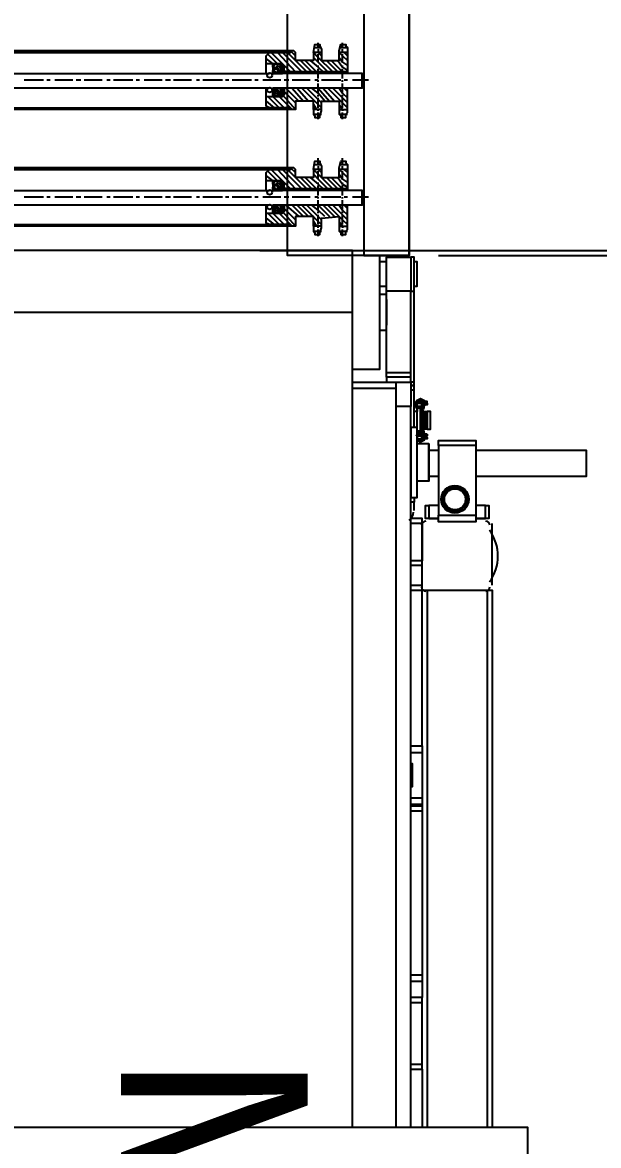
# Model space of a CAD drawing. Header units: millimetres. Extents: x -283029 to -254660, y -24907 to 10674.
# Drawn here: x -279301.25 to -279284.85, y -18438.33 to -18406.33 of the extents above; entities that cross this region are included whole.
import ezdxf

# ---------------------------------------------------------------- set-up
doc = ezdxf.new("R2010")
doc.units = ezdxf.units.MM
doc.header["$LTSCALE"] = 100
for name, color, linetype in [('PDF2_0', 2, 'Continuous'), ('PDF2_3中心线层', 2, 'Continuous'), ('PDF2_文字', 4, 'Continuous')]:
    doc.layers.add(name, color=color, linetype=linetype)
doc.styles.add('PDF TimesNewRomanPSMT', font='arial.ttf')

msp = doc.modelspace()

# ---------------------------------------------------------------- linework, layer by layer
at = {"layer": 'PDF2_0', "color": 7, "lineweight": 25}
for points in [[(-279290.238, -18389.646), (-279290.238, -18412.968), (-279293.708, -18412.968), (-279293.708, -18389.646)], [(-279291.534, -18389.646), (-279291.534, -18412.968), (-279290.238, -18412.968), (-279290.238, -18389.646)], [(-279313.514, -18412.829), (-279313.514, -18414.588), (-279291.857, -18414.588), (-279291.857, -18412.829)], [(-279290.608, -18417.272), (-279290.608, -18416.578), (-279290.192, -18416.578), (-279290.192, -18417.272)], [(-279290.007, -18417.133), (-279290.007, -18417.179), (-279289.821, -18417.179), (-279289.821, -18417.133)], [(-279289.821, -18417.272), (-279289.821, -18417.318)], [(-279289.775, -18417.179), (-279289.729, -18417.179), (-279289.729, -18417.133), (-279289.775, -18417.133)], [(-279289.775, -18417.179), (-279289.729, -18417.179), (-279289.729, -18417.225), (-279289.775, -18417.225)], [(-279289.821, -18418.012), (-279289.821, -18417.966)], [(-279289.821, -18418.105), (-279289.821, -18418.058), (-279290.007, -18418.058), (-279290.007, -18418.105)], [(-279289.729, -18418.058), (-279289.775, -18418.058), (-279289.775, -18418.105), (-279289.729, -18418.105)], [(-279289.775, -18418.151), (-279289.729, -18418.151), (-279289.729, -18418.197), (-279289.775, -18418.197)], [(-279289.405, -18418.382), (-279289.405, -18418.243), (-279288.341, -18418.243), (-279288.341, -18418.382)], [(-279288.341, -18420.372), (-279288.341, -18420.557), (-279289.405, -18420.557), (-279289.405, -18420.372)], [(-279318.511, -18447.766), (-279286.86, -18447.766), (-279286.86, -18437.817), (-279318.511, -18437.817)]]:
    msp.add_lwpolyline(points, close=True, dxfattribs=at)
at = {"layer": 'PDF2_0', "lineweight": 25}
for points in [[(-279292.413, -18407.739), (-279292.829, -18407.323), (-279292.968, -18407.184), (-279292.922, -18406.953), (-279292.783, -18406.953), (-279292.783, -18406.999), (-279292.737, -18407.091), (-279292.737, -18407.138), (-279292.737, -18407.184), (-279292.737, -18407.23), (-279292.737, -18407.323), (-279292.737, -18407.415), (-279292.552, -18407.415), (-279292.32, -18407.415), (-279292.228, -18407.415), (-279292.228, -18407.369), (-279292.228, -18407.184), (-279292.228, -18407.138), (-279292.181, -18406.953), (-279292.043, -18406.953), (-279292.043, -18406.999), (-279291.996, -18407.045), (-279291.996, -18407.138), (-279291.996, -18407.184), (-279292.228, -18407.184), (-279292.135, -18407.277), (-279291.996, -18407.415)], [(-279292.968, -18407.045), (-279292.875, -18407.045), (-279292.829, -18407.045), (-279292.737, -18407.045)], [(-279292.829, -18407.045), (-279292.829, -18406.906)], [(-279292.829, -18407.091), (-279292.829, -18407.184), (-279292.737, -18407.277)], [(-279292.228, -18407.045), (-279292.135, -18407.045), (-279292.089, -18407.045), (-279291.996, -18407.045)], [(-279292.135, -18407.045), (-279292.135, -18406.906)], [(-279292.135, -18407.184), (-279292.135, -18407.091)], [(-279294.31, -18407.786), (-279294.31, -18407.277), (-279294.217, -18407.184), (-279293.616, -18407.184)], [(-279294.31, -18407.369), (-279294.125, -18407.508), (-279294.125, -18407.786)], [(-279294.264, -18407.23), (-279293.986, -18407.508)], [(-279294.171, -18407.184), (-279293.616, -18407.739)], [(-279293.986, -18407.184), (-279293.477, -18407.739)], [(-279293.847, -18407.184), (-279293.292, -18407.739)], [(-279293.708, -18407.184), (-279293.153, -18407.739)], [(-279292.737, -18407.184), (-279292.968, -18407.184), (-279292.968, -18407.415), (-279293.477, -18407.415), (-279293.477, -18407.184), (-279293.523, -18407.138), (-279293.616, -18407.138), (-279293.477, -18407.277)], [(-279293.338, -18407.415), (-279293.014, -18407.739)], [(-279293.199, -18407.415), (-279292.875, -18407.739)], [(-279293.061, -18407.415), (-279292.829, -18407.6), (-279292.69, -18407.739)], [(-279292.968, -18407.323), (-279292.829, -18407.462), (-279292.552, -18407.739)], [(-279292.829, -18407.462), (-279292.829, -18407.23)], [(-279292.598, -18407.415), (-279292.274, -18407.739)], [(-279292.459, -18407.415), (-279292.135, -18407.739)], [(-279292.274, -18407.415), (-279292.135, -18407.6), (-279291.996, -18407.693)], [(-279292.228, -18407.323), (-279292.135, -18407.462), (-279291.996, -18407.554)], [(-279292.135, -18407.462), (-279292.135, -18407.23)], [(-279292.089, -18407.184), (-279291.996, -18407.277)], [(-279291.996, -18407.184), (-279291.996, -18407.786)], [(-279294.31, -18407.508), (-279294.31, -18407.508)], [(-279294.032, -18407.508), (-279294.125, -18407.6), (-279294.125, -18407.508), (-279294.31, -18407.508)], [(-279293.801, -18407.786), (-279293.801, -18407.6), (-279293.847, -18407.6), (-279293.894, -18407.6), (-279293.847, -18407.6), (-279293.847, -18407.508), (-279294.125, -18407.508), (-279293.847, -18407.508), (-279293.847, -18407.786), (-279293.847, -18407.693)], [(-279294.125, -18407.508), (-279294.125, -18407.554)], [(-279294.125, -18407.6), (-279294.079, -18407.6), (-279294.125, -18407.6), (-279294.125, -18407.647), (-279294.079, -18407.693), (-279294.079, -18407.647), (-279294.079, -18407.6)], [(-279291.58, -18407.786), (-279294.125, -18407.786), (-279294.125, -18407.693), (-279294.079, -18407.693), (-279294.125, -18407.693), (-279294.079, -18407.786)], [(-279294.079, -18407.6), (-279294.079, -18407.6)], [(-279294.079, -18407.693), (-279293.986, -18407.786)], [(-279293.94, -18407.508), (-279294.032, -18407.6)], [(-279293.986, -18407.693), (-279293.894, -18407.786)], [(-279293.894, -18407.508), (-279293.94, -18407.6)], [(-279293.94, -18407.6), (-279293.894, -18407.6), (-279293.94, -18407.6)], [(-279293.94, -18407.693), (-279293.847, -18407.693), (-279293.94, -18407.693)], [(-279293.94, -18407.693), (-279293.847, -18407.739)], [(-279293.847, -18407.554), (-279293.894, -18407.6)], [(-279293.894, -18407.6), (-279293.894, -18407.6)], [(-279293.801, -18407.693), (-279293.755, -18407.739)], [(-279291.996, -18407.739), (-279293.801, -18407.739)], [(-279292.829, -18407.6), (-279292.829, -18407.554)], [(-279292.829, -18407.924), (-279292.829, -18407.647)], [(-279292.135, -18407.6), (-279292.135, -18407.554)], [(-279292.135, -18407.924), (-279292.135, -18407.647)], [(-279314.763, -18407.786), (-279294.217, -18407.786)], [(-279294.125, -18407.786), (-279293.847, -18407.786), (-279294.125, -18407.786)], [(-279292.829, -18408.017), (-279292.829, -18407.971)], [(-279292.829, -18408.341), (-279292.829, -18408.063)], [(-279292.135, -18408.017), (-279292.135, -18407.971)], [(-279292.135, -18408.341), (-279292.135, -18408.063)], [(-279293.616, -18408.757), (-279293.616, -18408.804), (-279314.809, -18408.804), (-279315.133, -18408.804), (-279315.179, -18408.757), (-279315.179, -18408.295), (-279315.133, -18408.295), (-279315.133, -18408.248), (-279315.041, -18408.202), (-279315.133, -18408.109)], [(-279315.087, -18408.757), (-279314.763, -18408.757), (-279293.616, -18408.757), (-279294.217, -18408.757), (-279294.31, -18408.711), (-279294.31, -18408.202)], [(-279294.217, -18408.202), (-279314.763, -18408.202), (-279314.856, -18408.109)], [(-279294.31, -18408.433), (-279294.125, -18408.433), (-279294.125, -18408.341), (-279294.125, -18408.387)], [(-279294.032, -18408.248), (-279294.125, -18408.202), (-279294.125, -18408.295)], [(-279294.125, -18408.248), (-279294.079, -18408.295), (-279293.94, -18408.295), (-279294.032, -18408.202)], [(-279291.58, -18408.202), (-279294.125, -18408.202), (-279293.847, -18408.202), (-279294.125, -18408.202), (-279294.125, -18408.433)], [(-279294.032, -18408.341), (-279294.125, -18408.433), (-279293.801, -18408.757)], [(-279294.079, -18408.433), (-279293.986, -18408.387), (-279293.986, -18408.248)], [(-279293.894, -18408.341), (-279293.986, -18408.433)], [(-279293.94, -18408.202), (-279293.847, -18408.295)], [(-279293.57, -18408.804), (-279293.616, -18408.757), (-279293.94, -18408.433), (-279293.847, -18408.387), (-279293.477, -18408.804)], [(-279293.894, -18408.202), (-279293.847, -18408.202)], [(-279293.894, -18408.295), (-279293.894, -18408.387), (-279293.894, -18408.295)], [(-279293.894, -18408.295), (-279293.894, -18408.295)], [(-279293.847, -18408.433), (-279293.847, -18408.341), (-279293.894, -18408.341), (-279293.847, -18408.341)], [(-279292.968, -18408.804), (-279292.968, -18408.942), (-279292.922, -18408.989), (-279292.922, -18409.035), (-279292.875, -18409.035), (-279292.783, -18409.035), (-279292.783, -18408.989), (-279292.737, -18408.85), (-279292.737, -18408.804), (-279292.737, -18408.618), (-279292.737, -18408.572), (-279292.228, -18408.572), (-279292.228, -18408.618), (-279292.228, -18408.665), (-279292.228, -18408.804), (-279292.228, -18408.85), (-279292.228, -18408.896), (-279292.228, -18408.942), (-279292.181, -18408.989), (-279292.181, -18409.035), (-279292.135, -18409.035), (-279292.043, -18409.035), (-279292.043, -18408.989), (-279292.043, -18408.942), (-279291.996, -18408.896), (-279291.996, -18408.85), (-279291.996, -18408.804), (-279291.996, -18408.433), (-279291.996, -18408.202), (-279293.801, -18408.202), (-279293.801, -18408.387), (-279293.847, -18408.387)], [(-279293.801, -18408.295), (-279293.477, -18408.618)], [(-279293.755, -18408.202), (-279293.384, -18408.572)], [(-279293.57, -18408.202), (-279293.246, -18408.572)], [(-279293.431, -18408.202), (-279293.107, -18408.572)], [(-279293.292, -18408.202), (-279292.829, -18408.665), (-279292.737, -18408.757)], [(-279292.737, -18408.618), (-279292.829, -18408.526), (-279293.153, -18408.202)], [(-279292.644, -18408.572), (-279292.829, -18408.341), (-279293.014, -18408.202)], [(-279292.829, -18408.202), (-279292.505, -18408.572)], [(-279292.829, -18408.433), (-279292.829, -18408.387)], [(-279292.69, -18408.202), (-279292.366, -18408.572)], [(-279292.552, -18408.202), (-279292.135, -18408.618), (-279291.996, -18408.757)], [(-279291.996, -18408.618), (-279292.135, -18408.48), (-279292.413, -18408.202)], [(-279292.228, -18408.202), (-279292.135, -18408.341), (-279291.996, -18408.48)], [(-279292.135, -18408.433), (-279292.135, -18408.387)], [(-279292.089, -18408.202), (-279291.996, -18408.295)], [(-279294.31, -18408.572), (-279294.079, -18408.757)], [(-279294.264, -18408.433), (-279293.94, -18408.757)], [(-279294.125, -18408.433), (-279293.847, -18408.433), (-279294.125, -18408.433)], [(-279292.737, -18408.804), (-279292.968, -18408.804), (-279292.968, -18408.572), (-279293.477, -18408.572), (-279293.477, -18408.804), (-279293.523, -18408.804), (-279293.616, -18408.804)], [(-279292.968, -18408.665), (-279292.875, -18408.804)], [(-279292.829, -18408.757), (-279292.829, -18408.48)], [(-279292.228, -18408.665), (-279292.135, -18408.804), (-279292.135, -18408.85)], [(-279292.135, -18408.757), (-279292.135, -18408.48)], [(-279292.968, -18408.942), (-279292.875, -18408.942), (-279292.829, -18408.942), (-279292.737, -18408.942)], [(-279292.829, -18408.85), (-279292.829, -18408.804)], [(-279292.829, -18409.081), (-279292.829, -18408.896)], [(-279292.228, -18408.804), (-279291.996, -18408.804)], [(-279292.228, -18408.942), (-279292.135, -18408.942), (-279292.089, -18408.942), (-279291.996, -18408.942)], [(-279292.135, -18408.804), (-279292.135, -18408.804)], [(-279292.135, -18409.081), (-279292.135, -18408.896)], [(-279292.413, -18411.071), (-279292.829, -18410.655), (-279292.968, -18410.516), (-279292.922, -18410.284), (-279292.783, -18410.284), (-279292.783, -18410.331), (-279292.737, -18410.423), (-279292.737, -18410.469), (-279292.737, -18410.516), (-279292.737, -18410.562), (-279292.737, -18410.655), (-279292.737, -18410.747), (-279292.552, -18410.747), (-279292.32, -18410.747), (-279292.228, -18410.747), (-279292.228, -18410.701), (-279292.228, -18410.516), (-279292.228, -18410.469), (-279292.181, -18410.284), (-279292.043, -18410.284), (-279292.043, -18410.331), (-279291.996, -18410.377), (-279291.996, -18410.469), (-279291.996, -18410.516), (-279292.228, -18410.516), (-279292.135, -18410.608), (-279291.996, -18410.747)], [(-279292.829, -18410.377), (-279292.829, -18410.192)], [(-279292.135, -18410.377), (-279292.135, -18410.192)], [(-279294.31, -18411.117), (-279294.31, -18410.608), (-279294.217, -18410.516), (-279293.616, -18410.516)], [(-279294.264, -18410.562), (-279293.986, -18410.84)], [(-279294.171, -18410.516), (-279293.616, -18411.071)], [(-279293.986, -18410.516), (-279293.477, -18411.071)], [(-279293.847, -18410.516), (-279293.292, -18411.071)], [(-279293.708, -18410.516), (-279293.153, -18411.071)], [(-279292.737, -18410.516), (-279292.968, -18410.516), (-279292.968, -18410.747), (-279293.477, -18410.747), (-279293.477, -18410.516), (-279293.523, -18410.469), (-279293.616, -18410.469), (-279293.477, -18410.608)], [(-279292.968, -18410.377), (-279292.875, -18410.377), (-279292.829, -18410.377), (-279292.737, -18410.377)], [(-279292.829, -18410.423), (-279292.829, -18410.516), (-279292.737, -18410.608)], [(-279292.829, -18410.793), (-279292.829, -18410.562)], [(-279292.228, -18410.377), (-279292.135, -18410.377), (-279292.089, -18410.377), (-279291.996, -18410.377)], [(-279292.135, -18410.516), (-279292.135, -18410.423)], [(-279292.135, -18410.793), (-279292.135, -18410.562)], [(-279292.089, -18410.516), (-279291.996, -18410.608)], [(-279291.996, -18410.516), (-279291.996, -18411.117)], [(-279294.31, -18410.701), (-279294.125, -18410.84), (-279294.125, -18411.117)], [(-279294.31, -18410.84), (-279294.31, -18410.84)], [(-279294.032, -18410.84), (-279294.125, -18410.932), (-279294.125, -18410.84), (-279294.31, -18410.84)], [(-279293.801, -18411.117), (-279293.801, -18410.932), (-279293.847, -18410.932), (-279293.894, -18410.932), (-279293.847, -18410.932), (-279293.847, -18410.84), (-279294.125, -18410.84), (-279293.847, -18410.84), (-279293.847, -18411.117), (-279293.847, -18411.025)], [(-279294.125, -18410.84), (-279294.125, -18410.886)], [(-279294.125, -18410.932), (-279294.079, -18410.932), (-279294.125, -18410.932), (-279294.125, -18410.978), (-279294.079, -18411.025), (-279294.079, -18410.978), (-279294.079, -18410.932)], [(-279294.079, -18410.932), (-279294.079, -18410.932)], [(-279293.94, -18410.84), (-279294.032, -18410.932)], [(-279293.894, -18410.84), (-279293.94, -18410.932)], [(-279293.94, -18410.932), (-279293.894, -18410.932), (-279293.94, -18410.932)], [(-279293.847, -18410.886), (-279293.894, -18410.932)], [(-279293.894, -18410.932), (-279293.894, -18410.932)], [(-279293.338, -18410.747), (-279293.014, -18411.071)], [(-279293.199, -18410.747), (-279292.875, -18411.071)], [(-279293.061, -18410.747), (-279292.829, -18410.932), (-279292.69, -18411.071)], [(-279292.968, -18410.655), (-279292.829, -18410.793), (-279292.552, -18411.071)], [(-279292.829, -18410.932), (-279292.829, -18410.886)], [(-279292.598, -18410.747), (-279292.274, -18411.071)], [(-279292.459, -18410.747), (-279292.135, -18411.071)], [(-279292.274, -18410.747), (-279292.135, -18410.932), (-279291.996, -18411.025)], [(-279292.228, -18410.655), (-279292.135, -18410.793), (-279291.996, -18410.886)], [(-279292.135, -18410.932), (-279292.135, -18410.886)], [(-279314.763, -18411.117), (-279294.217, -18411.117)], [(-279291.58, -18411.117), (-279294.125, -18411.117), (-279294.125, -18411.025), (-279294.079, -18411.025), (-279294.125, -18411.025), (-279294.079, -18411.117)], [(-279294.125, -18411.117), (-279293.847, -18411.117), (-279294.125, -18411.117)], [(-279294.079, -18411.025), (-279293.986, -18411.117)], [(-279293.986, -18411.025), (-279293.894, -18411.117)], [(-279293.94, -18411.025), (-279293.847, -18411.025), (-279293.94, -18411.025)], [(-279293.94, -18411.025), (-279293.847, -18411.071)], [(-279293.801, -18411.025), (-279293.755, -18411.071)], [(-279291.996, -18411.071), (-279293.801, -18411.071)], [(-279292.829, -18411.256), (-279292.829, -18410.978)], [(-279292.135, -18411.256), (-279292.135, -18410.978)], [(-279293.616, -18412.089), (-279293.616, -18412.135), (-279314.809, -18412.135), (-279315.133, -18412.089), (-279315.179, -18412.089), (-279315.179, -18411.626), (-279315.133, -18411.626), (-279315.133, -18411.58), (-279315.041, -18411.534), (-279315.133, -18411.441)], [(-279315.087, -18412.089), (-279314.763, -18412.089), (-279293.616, -18412.089), (-279294.217, -18412.089), (-279294.31, -18412.043), (-279294.31, -18411.534)], [(-279294.217, -18411.534), (-279314.763, -18411.534), (-279314.856, -18411.441)], [(-279294.032, -18411.58), (-279294.125, -18411.534), (-279294.125, -18411.626)], [(-279294.125, -18411.58), (-279294.079, -18411.626), (-279293.94, -18411.626), (-279294.032, -18411.534)], [(-279291.58, -18411.534), (-279294.125, -18411.534), (-279293.847, -18411.534), (-279294.125, -18411.534), (-279294.125, -18411.765)], [(-279294.079, -18411.765), (-279293.986, -18411.719), (-279293.986, -18411.58)], [(-279293.94, -18411.534), (-279293.847, -18411.626)], [(-279293.894, -18411.534), (-279293.847, -18411.534)], [(-279292.968, -18412.135), (-279292.968, -18412.274), (-279292.922, -18412.32), (-279292.922, -18412.367), (-279292.875, -18412.367), (-279292.783, -18412.367), (-279292.783, -18412.32), (-279292.737, -18412.182), (-279292.737, -18412.135), (-279292.737, -18411.95), (-279292.737, -18411.904), (-279292.228, -18411.858), (-279292.228, -18411.95), (-279292.228, -18411.996), (-279292.228, -18412.135), (-279292.228, -18412.228), (-279292.228, -18412.274), (-279292.181, -18412.32), (-279292.181, -18412.367), (-279292.135, -18412.367), (-279292.043, -18412.367), (-279292.043, -18412.32), (-279292.043, -18412.274), (-279291.996, -18412.228), (-279291.996, -18412.135), (-279291.996, -18411.765), (-279291.996, -18411.534), (-279293.801, -18411.534), (-279293.801, -18411.719), (-279293.847, -18411.719)], [(-279293.755, -18411.534), (-279293.384, -18411.858)], [(-279293.57, -18411.534), (-279293.246, -18411.858)], [(-279293.431, -18411.534), (-279293.107, -18411.858)], [(-279293.292, -18411.534), (-279292.829, -18411.996), (-279292.737, -18412.089)], [(-279292.737, -18411.95), (-279292.829, -18411.858), (-279293.153, -18411.534)], [(-279292.644, -18411.858), (-279292.829, -18411.673), (-279293.014, -18411.534)], [(-279292.829, -18411.349), (-279292.829, -18411.302)], [(-279292.829, -18411.673), (-279292.829, -18411.395)], [(-279292.829, -18411.534), (-279292.505, -18411.858)], [(-279292.69, -18411.534), (-279292.366, -18411.858)], [(-279292.552, -18411.534), (-279292.135, -18411.95), (-279291.996, -18412.089)], [(-279291.996, -18411.95), (-279292.135, -18411.811), (-279292.413, -18411.534)], [(-279292.228, -18411.534), (-279292.135, -18411.673), (-279291.996, -18411.811)], [(-279292.135, -18411.349), (-279292.135, -18411.302)], [(-279292.135, -18411.673), (-279292.135, -18411.395)], [(-279292.089, -18411.534), (-279291.996, -18411.626)], [(-279294.31, -18411.765), (-279294.125, -18411.765), (-279294.125, -18411.673)], [(-279294.31, -18411.904), (-279294.079, -18412.089)], [(-279294.264, -18411.765), (-279293.94, -18412.089)], [(-279294.032, -18411.673), (-279294.125, -18411.765), (-279293.801, -18412.089)], [(-279294.125, -18411.673), (-279294.125, -18411.673)], [(-279294.125, -18411.765), (-279293.847, -18411.765), (-279294.125, -18411.765)], [(-279293.894, -18411.673), (-279293.986, -18411.765)], [(-279293.57, -18412.135), (-279293.616, -18412.089), (-279293.94, -18411.765), (-279293.847, -18411.719), (-279293.477, -18412.135)], [(-279293.894, -18411.626), (-279293.894, -18411.719), (-279293.894, -18411.626)], [(-279293.894, -18411.626), (-279293.894, -18411.626)], [(-279293.847, -18411.765), (-279293.847, -18411.673), (-279293.894, -18411.673), (-279293.847, -18411.673)], [(-279293.801, -18411.626), (-279293.477, -18411.95)], [(-279292.737, -18412.135), (-279292.968, -18412.135), (-279292.968, -18411.858), (-279293.477, -18411.858), (-279293.477, -18412.135), (-279293.523, -18412.135), (-279293.616, -18412.135)], [(-279292.829, -18411.765), (-279292.829, -18411.719)], [(-279292.829, -18412.089), (-279292.829, -18411.811)], [(-279292.135, -18411.765), (-279292.135, -18411.719)], [(-279292.135, -18412.089), (-279292.135, -18411.811)], [(-279292.968, -18411.996), (-279292.875, -18412.135)], [(-279292.829, -18412.182), (-279292.829, -18412.135)], [(-279292.829, -18412.413), (-279292.829, -18412.228)], [(-279292.228, -18411.996), (-279292.135, -18412.135), (-279292.135, -18412.182)], [(-279292.228, -18412.135), (-279291.996, -18412.135)], [(-279292.135, -18412.135), (-279292.135, -18412.135)], [(-279292.135, -18412.413), (-279292.135, -18412.228)], [(-279292.968, -18412.274), (-279292.875, -18412.274), (-279292.829, -18412.274), (-279292.737, -18412.274)], [(-279292.228, -18412.274), (-279292.135, -18412.274), (-279292.089, -18412.274), (-279291.996, -18412.274)]]:
    msp.add_lwpolyline(points, dxfattribs=at)
for points in [[(-279315.087, -18407.23), (-279314.763, -18407.184), (-279293.616, -18407.184), (-279293.616, -18407.138), (-279314.809, -18407.138), (-279315.133, -18407.184), (-279315.179, -18407.184), (-279315.179, -18407.647, -0.159525), (-279315.164, -18407.693, 0.152501), (-279315.197, -18407.743)], [(-279293.986, -18407.554), (-279293.986, -18407.739, -0.577372), (-279294.086, -18407.733)], [(-279293.966, -18407.664, 0.577372), (-279294.079, -18407.647), (-279293.94, -18407.647)], [(-279293.94, -18408.295), (-279294.125, -18408.295), (-279294.079, -18408.295, -0.577372), (-279293.966, -18408.312)], [(-279315.087, -18410.562), (-279314.763, -18410.516), (-279293.616, -18410.516), (-279293.616, -18410.469), (-279314.809, -18410.469), (-279315.133, -18410.516), (-279315.179, -18410.516), (-279315.179, -18410.978, -0.159525), (-279315.164, -18411.025, 0.152501), (-279315.197, -18411.075)], [(-279293.986, -18410.886), (-279293.986, -18411.071, -0.577372), (-279294.086, -18411.065)], [(-279293.966, -18410.996, 0.577372), (-279294.079, -18410.978), (-279293.94, -18410.978)], [(-279293.94, -18411.626), (-279294.125, -18411.626), (-279294.079, -18411.626, -0.577372), (-279293.966, -18411.644)]]:
    msp.add_lwpolyline(points, format="xyb", dxfattribs=at)
for points in [[(-279293.894, -18407.6), (-279293.894, -18407.647), (-279293.894, -18407.693), (-279293.894, -18407.647)], [(-279291.534, -18408.156), (-279291.58, -18408.202), (-279291.58, -18407.786), (-279291.534, -18407.786)], [(-279294.079, -18408.387), (-279294.125, -18408.387), (-279294.125, -18408.295), (-279294.079, -18408.295)], [(-279294.079, -18408.341), (-279294.125, -18408.341), (-279294.125, -18408.387), (-279294.079, -18408.387)], [(-279293.847, -18408.433), (-279293.847, -18408.202), (-279293.847, -18408.295), (-279293.94, -18408.295)], [(-279293.894, -18408.341), (-279293.894, -18408.387), (-279293.894, -18408.341), (-279293.94, -18408.341)], [(-279293.894, -18410.932), (-279293.894, -18410.978), (-279293.894, -18411.025), (-279293.894, -18410.978)], [(-279291.534, -18411.487), (-279291.58, -18411.534), (-279291.58, -18411.117), (-279291.534, -18411.117)], [(-279293.847, -18411.765), (-279293.847, -18411.534), (-279293.847, -18411.626), (-279293.94, -18411.626)], [(-279294.079, -18411.719), (-279294.125, -18411.719), (-279294.125, -18411.626), (-279294.079, -18411.626)], [(-279294.079, -18411.673), (-279294.125, -18411.673), (-279294.125, -18411.719), (-279294.079, -18411.719)], [(-279293.894, -18411.673), (-279293.894, -18411.719), (-279293.894, -18411.673), (-279293.94, -18411.673)]]:
    msp.add_lwpolyline(points, close=True, dxfattribs=at)
at = {"layer": 'PDF2_0', "color": 3, "lineweight": 25}
for points in [[(-279294.495, -18412.829), (-279266.453, -18412.829)], [(-279289.405, -18412.968), (-279282.279, -18412.968)]]:
    msp.add_lwpolyline(points, dxfattribs=at)
at = {"layer": 'PDF2_0', "color": 7, "lineweight": 25}
for points in [[(-279291.857, -18416.207), (-279291.071, -18416.207), (-279291.071, -18412.968), (-279291.857, -18412.968)], [(-279290.886, -18413.153), (-279291.071, -18413.153)], [(-279290.192, -18416.439), (-279290.886, -18416.439), (-279290.886, -18416.3), (-279290.886, -18413.986), (-279290.886, -18413.014), (-279290.192, -18413.014), (-279290.192, -18413.986)], [(-279290.099, -18416.809), (-279290.099, -18416.67), (-279290.192, -18416.67), (-279290.099, -18416.67), (-279290.099, -18416.578), (-279290.192, -18416.578), (-279290.192, -18413.986), (-279290.099, -18413.986), (-279290.099, -18413.014), (-279290.192, -18413.014)], [(-279290.099, -18413.847), (-279290.007, -18413.847), (-279290.007, -18413.153), (-279290.099, -18413.153)], [(-279291.071, -18413.847), (-279290.886, -18413.847)], [(-279290.886, -18414.079), (-279291.071, -18414.079)], [(-279290.886, -18416.3), (-279290.192, -18416.3), (-279290.192, -18413.986), (-279290.886, -18413.986)], [(-279290.099, -18416.578), (-279290.099, -18413.986)], [(-279290.886, -18414.218), (-279290.886, -18414.958)], [(-279291.857, -18437.817), (-279291.857, -18414.588)], [(-279291.071, -18415.097), (-279290.886, -18415.097)], [(-279291.857, -18416.578), (-279290.608, -18416.578)], [(-279290.886, -18416.439), (-279290.886, -18416.578)], [(-279290.099, -18416.67), (-279290.099, -18416.67)], [(-279290.099, -18417.873), (-279290.099, -18416.809), (-279290.192, -18416.809)], [(-279290.053, -18417.179), (-279290.007, -18417.087), (-279289.914, -18417.04), (-279289.821, -18417.087), (-279289.775, -18417.179), (-279289.821, -18417.179), (-279289.821, -18417.225), (-279289.821, -18417.272), (-279289.821, -18417.179), (-279289.821, -18417.133), (-279289.914, -18417.087), (-279289.96, -18417.133)], [(-279289.914, -18417.04), (-279289.914, -18417.04)], [(-279290.608, -18437.817), (-279290.608, -18417.272)], [(-279290.192, -18437.817), (-279290.192, -18417.272)], [(-279290.007, -18417.272), (-279290.099, -18417.272)], [(-279289.868, -18417.41), (-279289.868, -18417.318), (-279290.007, -18417.318), (-279290.007, -18417.41), (-279290.099, -18417.41)], [(-279289.821, -18417.133), (-279289.821, -18417.318), (-279289.868, -18417.318), (-279289.868, -18417.272), (-279289.821, -18417.272), (-279290.007, -18417.272), (-279290.053, -18417.225), (-279290.053, -18417.179), (-279290.053, -18417.133)], [(-279290.053, -18417.133), (-279290.053, -18417.133)], [(-279290.007, -18419.863), (-279290.007, -18417.873), (-279290.007, -18417.41), (-279290.007, -18417.272), (-279290.007, -18417.179), (-279290.053, -18417.179), (-279290.053, -18417.225), (-279290.007, -18417.225)], [(-279290.053, -18417.179), (-279290.053, -18417.179)], [(-279290.007, -18417.179), (-279290.007, -18417.179)], [(-279289.914, -18417.272), (-279290.007, -18417.272), (-279289.868, -18417.272)], [(-279290.007, -18417.272), (-279290.007, -18417.272)], [(-279289.914, -18417.272), (-279289.914, -18417.272)], [(-279289.821, -18417.133), (-279289.821, -18417.133)], [(-279289.821, -18417.179), (-279289.821, -18417.179)], [(-279289.821, -18417.318), (-279289.821, -18417.318)], [(-279289.821, -18417.318), (-279289.821, -18417.318)], [(-279289.775, -18417.133), (-279289.775, -18417.133)], [(-279289.729, -18417.225), (-279289.729, -18417.179), (-279289.729, -18417.133)], [(-279289.729, -18417.179), (-279289.729, -18417.179)], [(-279290.007, -18417.41), (-279290.007, -18417.41)], [(-279289.775, -18417.873), (-279289.821, -18417.873), (-279289.868, -18417.919), (-279289.868, -18417.41), (-279289.821, -18417.41), (-279289.775, -18417.41), (-279289.775, -18417.457), (-279289.821, -18417.457), (-279289.821, -18417.41), (-279289.868, -18417.41), (-279289.914, -18417.41), (-279289.729, -18417.41)], [(-279289.729, -18417.919), (-279289.636, -18417.919), (-279289.636, -18417.41), (-279289.729, -18417.41), (-279289.729, -18417.919), (-279289.914, -18417.919), (-279289.868, -18417.919), (-279289.821, -18417.919), (-279289.821, -18417.873), (-279289.775, -18417.873), (-279289.775, -18417.457)], [(-279289.868, -18417.41), (-279289.868, -18417.41)], [(-279289.821, -18417.873), (-279289.821, -18417.457)], [(-279290.192, -18417.873), (-279290.192, -18419.863), (-279290.007, -18419.863), (-279290.007, -18417.919), (-279290.007, -18417.873), (-279290.192, -18417.873), (-279290.192, -18417.919)], [(-279290.007, -18417.966), (-279289.868, -18417.966), (-279289.821, -18417.966)], [(-279289.868, -18417.919), (-279289.868, -18417.919)], [(-279289.868, -18418.012), (-279289.868, -18417.966), (-279289.868, -18417.919)], [(-279289.821, -18417.966), (-279289.821, -18417.966)], [(-279290.007, -18418.012), (-279289.868, -18418.012), (-279289.821, -18418.012), (-279289.775, -18418.058), (-279289.821, -18418.058), (-279289.821, -18418.105), (-279289.775, -18418.105), (-279289.821, -18418.243), (-279289.914, -18418.29), (-279290.007, -18418.243)], [(-279290.007, -18418.105), (-279290.007, -18418.197), (-279289.821, -18418.197), (-279289.821, -18418.151), (-279289.821, -18418.012)], [(-279289.914, -18418.012), (-279289.914, -18418.058), (-279290.007, -18418.058)], [(-279290.007, -18418.058), (-279290.007, -18418.058)], [(-279290.007, -18418.105), (-279290.007, -18418.105)], [(-279290.007, -18418.151), (-279290.007, -18418.151)], [(-279289.914, -18418.243), (-279289.914, -18418.243)], [(-279289.821, -18418.151), (-279289.821, -18418.151)], [(-279289.821, -18418.197), (-279289.821, -18418.197)], [(-279289.775, -18418.197), (-279289.775, -18418.197)], [(-279289.729, -18418.058), (-279289.729, -18418.105)], [(-279289.729, -18418.151), (-279289.729, -18418.197)], [(-279289.683, -18418.336), (-279289.683, -18419.4), (-279289.683, -18418.382), (-279289.683, -18418.336), (-279290.007, -18418.336)], [(-279289.405, -18418.521), (-279289.683, -18418.521)], [(-279289.405, -18418.382), (-279289.405, -18420.372)], [(-279288.341, -18418.382), (-279288.341, -18420.372)], [(-279288.341, -18419.261), (-279285.194, -18419.261), (-279285.194, -18418.521), (-279288.341, -18418.521)], [(-279289.683, -18419.261), (-279289.405, -18419.261)], [(-279289.683, -18419.4), (-279290.007, -18419.4)], [(-279290.099, -18419.863), (-279290.099, -18420.002), (-279290.192, -18420.002)], [(-279290.192, -18419.863), (-279290.192, -18419.863)], [(-279290.099, -18420.233), (-279290.099, -18420.002)], [(-279289.405, -18420.094), (-279289.683, -18420.094), (-279289.683, -18420.465), (-279289.405, -18420.465), (-279289.729, -18420.465), (-279289.775, -18420.465), (-279289.775, -18420.094), (-279289.683, -18420.094)], [(-279289.035, -18420.233), (-279288.988, -18420.233)], [(-279288.803, -18420.233), (-279288.757, -18420.233)], [(-279288.063, -18420.094), (-279287.97, -18420.094), (-279287.97, -18420.465), (-279288.017, -18420.465), (-279288.341, -18420.465), (-279288.063, -18420.465), (-279288.063, -18420.094), (-279288.341, -18420.094)], [(-279290.192, -18422.501), (-279289.868, -18422.501), (-279289.868, -18422.362), (-279289.868, -18420.603), (-279289.868, -18420.465), (-279290.192, -18420.465)], [(-279289.868, -18420.603), (-279289.868, -18421.668)], [(-279287.878, -18422.362), (-279287.878, -18420.603)], [(-279289.868, -18421.806), (-279290.192, -18421.806)], [(-279289.868, -18426.943), (-279289.868, -18422.501), (-279289.729, -18422.501), (-279288.017, -18422.501), (-279287.878, -18422.501), (-279287.878, -18437.817)], [(-279290.192, -18426.943), (-279289.868, -18426.943), (-279289.868, -18427.128)], [(-279290.192, -18427.128), (-279289.868, -18427.128), (-279289.868, -18428.424), (-279289.868, -18428.609), (-279290.192, -18428.609)], [(-279290.192, -18428.1), (-279290.145, -18428.1), (-279290.145, -18427.452), (-279290.192, -18427.452)], [(-279290.192, -18428.424), (-279289.868, -18428.424)], [(-279290.192, -18428.655), (-279289.868, -18428.655), (-279289.868, -18428.794)], [(-279290.192, -18428.794), (-279289.868, -18428.794), (-279289.868, -18433.467), (-279289.868, -18433.653), (-279290.192, -18433.653)], [(-279289.868, -18428.609), (-279289.868, -18428.655)], [(-279290.192, -18433.467), (-279289.868, -18433.467)], [(-279289.868, -18433.653), (-279289.868, -18434.115)], [(-279290.192, -18436.151), (-279289.868, -18436.151), (-279289.868, -18436.013), (-279289.868, -18434.254), (-279289.868, -18434.115), (-279290.192, -18434.115)], [(-279289.868, -18436.151), (-279289.868, -18437.817)]]:
    msp.add_lwpolyline(points, dxfattribs=at)
at = {"layer": 'PDF2_0', "color": 8, "lineweight": 25, "true_color": 0x808080}
for points in [[(-279290.608, -18416.763), (-279291.857, -18416.763)], [(-279290.053, -18417.133), (-279290.053, -18417.133)], [(-279289.821, -18417.318), (-279289.821, -18417.318)], [(-279289.821, -18417.966), (-279289.821, -18417.966)], [(-279289.868, -18420.603), (-279290.192, -18420.603)], [(-279289.868, -18421.668), (-279290.192, -18421.668)], [(-279290.192, -18422.362), (-279289.868, -18422.362)], [(-279289.729, -18422.501), (-279289.729, -18437.817)], [(-279288.017, -18422.501), (-279288.017, -18437.817)], [(-279290.192, -18434.254), (-279289.868, -18434.254)], [(-279290.192, -18436.013), (-279289.868, -18436.013)]]:
    msp.add_lwpolyline(points, dxfattribs=at)
at = {"layer": 'PDF2_0', "color": 7, "lineweight": 25}
for points in [[(-279289.914, -18417.966), (-279289.914, -18417.318, 0.27937), (-279290.06, -18417.318)], [(-279289.839, -18417.384, 0.001745), (-279289.821, -18417.318), (-279289.821, -18417.272), (-279289.775, -18417.225), (-279289.821, -18417.225)], [(-279289.839, -18418.051, -0.001745), (-279289.821, -18418.105), (-279289.821, -18418.197), (-279289.914, -18418.243), (-279289.96, -18418.197)]]:
    msp.add_lwpolyline(points, format="xyb", dxfattribs=at)
at = {"layer": 'PDF2_0', "lineweight": 25}
for centre in [(-279294.026, -18407.699), (-279294.211, -18407.837), (-279294.211, -18408.254), (-279294.026, -18408.346), (-279294.211, -18411.169), (-279294.026, -18411.03), (-279294.211, -18411.586), (-279294.026, -18411.678)]:
    msp.add_circle(centre, 0.0694, dxfattribs=at)
at = {"layer": 'PDF2_0', "color": 7, "lineweight": 25}
for radius in [0.393, 0.347, 0.301]:
    msp.add_circle((-279288.936, -18419.915), radius, dxfattribs=at)
at = {"layer": 'PDF2_0', "lineweight": 25}
for centre in [(-279294.026, -18408.346), (-279294.026, -18411.678)]:
    msp.add_arc(centre, 0.0694, 209.9982, 330.0018, dxfattribs=at)
at = {"layer": 'PDF2_0', "color": 7, "lineweight": 25}
for centre, radius, start, end in [((-279289.908, -18417.185), 0.115, 176.6561, 180.4216), ((-279289.12, -18417.139), 0.811, 179.6487, 181.053), ((-279288.521, -18417.231), 1.364, 178.9449, 180.3527), ((-279289.029, -18417.185), 0.809, 178.1858, 180.3198), ((-279289.584, -18417.37), 0.301, 179.5947, 182.7858), ((-279290, -18417.972), 0.116, 243.3032, 301.2177), ((-279289.907, -18418.249), 0.116, 179.5824, 183.3429), ((-279289.12, -18418.296), 0.811, 179.6487, 181.053), ((-279289.584, -18418.018), 0.301, 177.2142, 180.4053), ((-279288.521, -18418.157), 1.364, 179.6473, 181.0551), ((-279289.076, -18418.203), 0.809, 179.6802, 181.8142), ((-279290.37, -18420.286), 0.255, 299.9983, 360), ((-279289.769, -18420.656), 0.116, 90.0001, 179.9999), ((-279288.057, -18420.656), 0.116, 0.0001, 89.9999), ((-279288.936, -18421.535), 1.226, 323.1299, 36.8701), ((-279289.769, -18422.414), 0.116, 180, 269.9999), ((-279288.057, -18422.414), 0.116, 270.0001, 359.9999)]:
    msp.add_arc(centre, radius, start, end, dxfattribs=at)
for points in [[(-279290.011, -18417.169), (-279290.018, -18417.181), (-279290.023, -18417.205), (-279290.023, -18417.231)], [(-279289.879, -18417.187), (-279289.883, -18417.2), (-279289.884, -18417.215), (-279289.884, -18417.231)], [(-279289.861, -18417.393), (-279289.856, -18417.393), (-279289.851, -18417.388), (-279289.847, -18417.378)], [(-279290.023, -18418.157), (-279290.023, -18418.183), (-279290.018, -18418.207), (-279290.011, -18418.219)], [(-279289.884, -18418.157), (-279289.884, -18418.173), (-279289.883, -18418.189), (-279289.879, -18418.201)], [(-279289.847, -18418.057), (-279289.851, -18418.047), (-279289.856, -18418.041), (-279289.861, -18418.041)]]:
    msp.add_open_spline(points, degree=3, dxfattribs=at)
at = {"layer": 'PDF2_3中心线层', "lineweight": 25}
for points in [[(-279300.649, -18407.971), (-279301.205, -18407.971)], [(-279300.464, -18407.971), (-279300.557, -18407.971)], [(-279299.817, -18407.971), (-279300.326, -18407.971)], [(-279299.585, -18407.971), (-279299.724, -18407.971)], [(-279298.984, -18407.971), (-279299.493, -18407.971)], [(-279298.752, -18407.971), (-279298.845, -18407.971)], [(-279298.104, -18407.971), (-279298.66, -18407.971)], [(-279297.919, -18407.971), (-279298.012, -18407.971)], [(-279297.271, -18407.971), (-279297.781, -18407.971)], [(-279297.04, -18407.971), (-279297.179, -18407.971)], [(-279296.439, -18407.971), (-279296.948, -18407.971)], [(-279296.207, -18407.971), (-279296.3, -18407.971)], [(-279295.559, -18407.971), (-279296.115, -18407.971)], [(-279295.374, -18407.971), (-279295.467, -18407.971)], [(-279294.726, -18407.971), (-279295.282, -18407.971)], [(-279294.541, -18407.971), (-279294.634, -18407.971)], [(-279293.894, -18407.971), (-279294.403, -18407.971)], [(-279293.662, -18407.971), (-279293.801, -18407.971)], [(-279293.061, -18407.971), (-279293.57, -18407.971)], [(-279292.829, -18407.971), (-279292.922, -18407.971)], [(-279292.181, -18407.971), (-279292.737, -18407.971)], [(-279291.996, -18407.971), (-279292.089, -18407.971)], [(-279291.395, -18407.971), (-279291.857, -18407.971)], [(-279300.649, -18411.302), (-279301.205, -18411.302)], [(-279300.464, -18411.302), (-279300.557, -18411.302)], [(-279299.817, -18411.302), (-279300.326, -18411.302)], [(-279299.585, -18411.302), (-279299.724, -18411.302)], [(-279298.984, -18411.302), (-279299.493, -18411.302)], [(-279298.752, -18411.302), (-279298.845, -18411.302)], [(-279298.104, -18411.302), (-279298.66, -18411.302)], [(-279297.919, -18411.302), (-279298.012, -18411.302)], [(-279297.271, -18411.302), (-279297.781, -18411.302)], [(-279297.04, -18411.302), (-279297.179, -18411.302)], [(-279296.439, -18411.302), (-279296.948, -18411.302)], [(-279296.207, -18411.302), (-279296.3, -18411.302)], [(-279295.559, -18411.302), (-279296.115, -18411.302)], [(-279295.374, -18411.302), (-279295.467, -18411.302)], [(-279294.726, -18411.302), (-279295.282, -18411.302)], [(-279294.541, -18411.302), (-279294.634, -18411.302)], [(-279293.894, -18411.302), (-279294.403, -18411.302)], [(-279293.662, -18411.302), (-279293.801, -18411.302)], [(-279293.061, -18411.302), (-279293.57, -18411.302)], [(-279292.829, -18411.302), (-279292.922, -18411.302)], [(-279292.181, -18411.302), (-279292.737, -18411.302)], [(-279291.996, -18411.302), (-279292.089, -18411.302)], [(-279291.395, -18411.302), (-279291.857, -18411.302)]]:
    msp.add_lwpolyline(points, dxfattribs=at)

# ---------------------------------------------------------------- texts
at = {"layer": 'PDF2_文字', "color": 3, "insert": (-279295.789, -18435.672), "char_height": 5.3095, "attachment_point": 4, "rotation": 270, "style": 'PDF TimesNewRomanPSMT'}
msp.add_mtext('METAL', dxfattribs=at)

doc.saveas('drawing.dxf')
